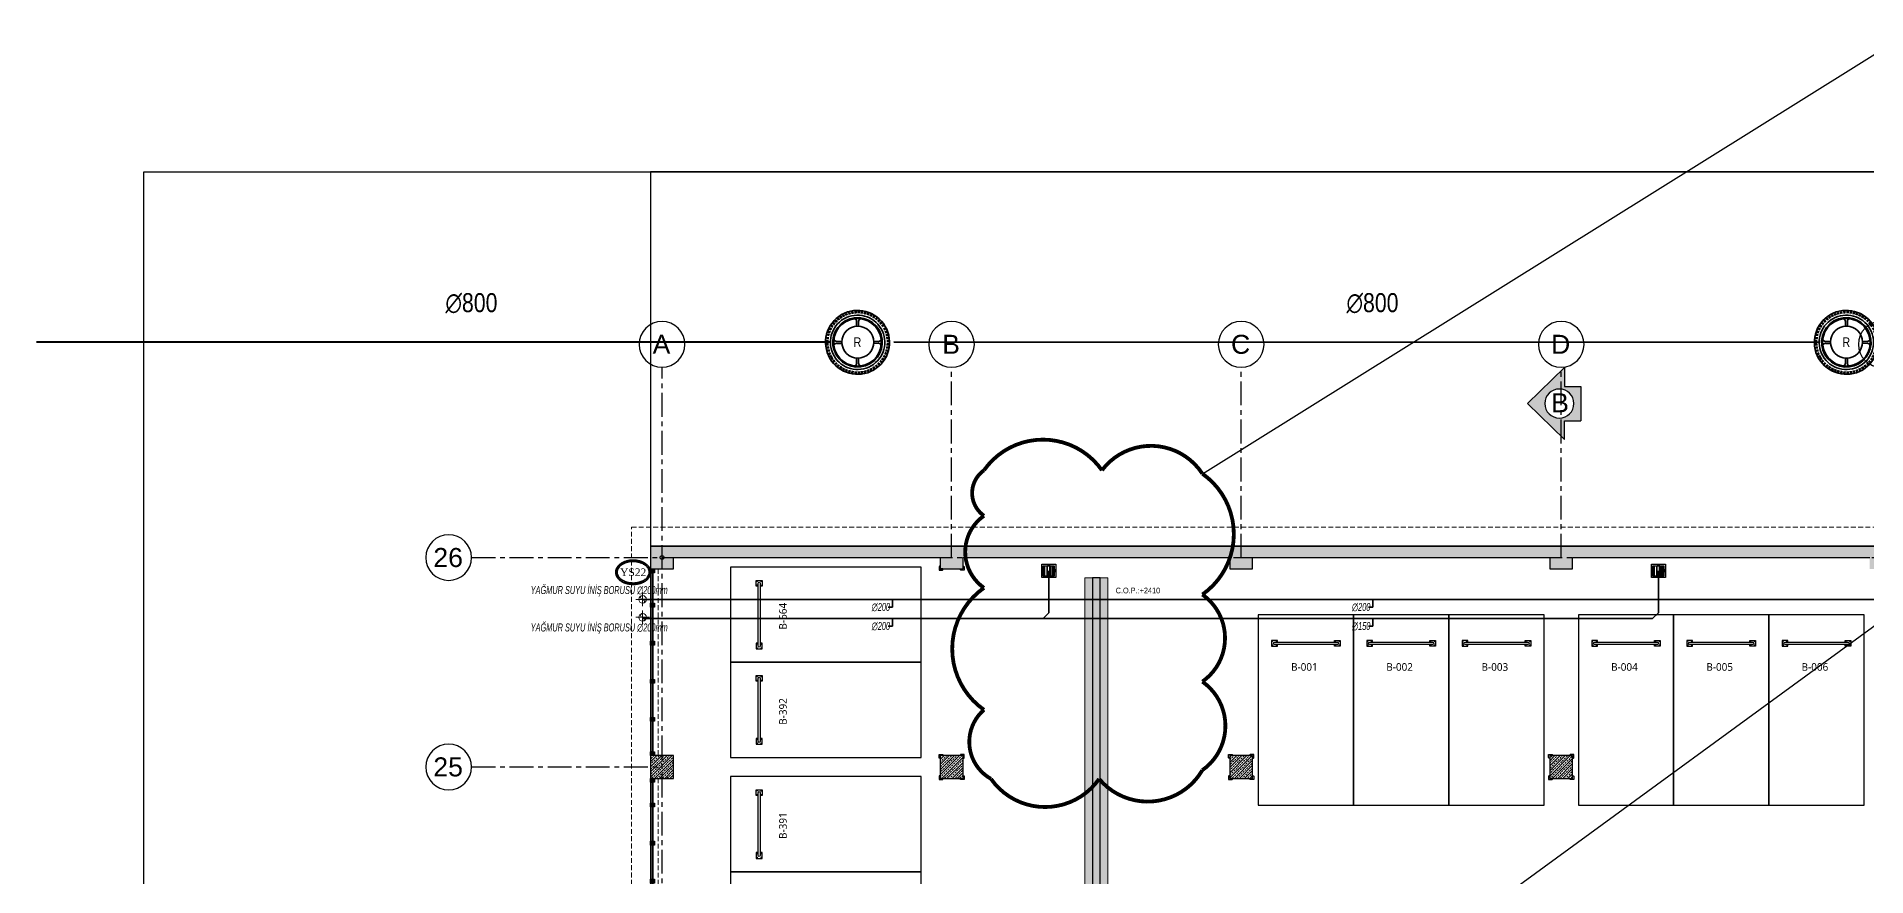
# Model space of a CAD drawing. Header units: millimetres. Extents: x -379292 to 1221486, y 92049 to 447512.
# Drawn here: x 40233 to 88258, y 269744 to 291803 of the extents above; entities that cross this region are included whole.
import ezdxf
from ezdxf.enums import TextEntityAlignment as Align
from ezdxf.lldxf.tags import DXFTag

# ---------------------------------------------------------------- set-up
doc = ezdxf.new("R2010")
doc.units = ezdxf.units.MM
doc.linetypes.add('CENTER', pattern=[2, 1.25, -0.25, 0.25, -0.25])
doc.linetypes.add('HIDDEN', pattern=[9.525, 6.35, -3.175])
for name, color, linetype, lineweight in [('0-KRCN-SHT YAĞMURSUYUBORUSU-100', 3, 'PISSU_LINE50', 35), ('0-KRCN-SHT-KOLADI-YAZIYAĞMURSUYU', 4, 'Continuous', 35), ('0-KRCN-SHT-PİSSU-BORU', 220, 'PISSU_LINE50', 40), ('0-KRCN-SHT-ROGAR', 151, 'Continuous', 35), ('06_FORMWORK HIDDEN', 252, 'HIDDEN2', 0), ('E_CT_KA', 4, 'Continuous', 9), ('XREF$0$05_RAIN PIPE', 3, 'Continuous', 9)]:
    doc.layers.add(name, color=color, linetype=linetype, lineweight=lineweight)
for name, color, linetype in [('04_RAIN INLET', 51, 'Continuous'), ('05_AXIS', 211, 'CENTER'), ('05_AXIS NAME', 7, 'Continuous'), ('05_HANDRAIL', 153, 'Continuous'), ('05_HATCH CONCRETE', 141, 'Continuous'), ('05_HATCH SOLID-2', 253, 'Continuous'), ('05_SYMBOL', 2, 'Continuous'), ('1-SECTION', 6, 'Continuous'), ('202-A-Y-MahalAd', 141, 'Continuous'), ('E_CT_ZA', 6, 'Continuous'), ('M_YANGIN_SPR_ CAP', 7, 'Continuous')]:
    doc.layers.add(name, color=color, linetype=linetype)
doc.styles.add('1PAF', font='arial.ttf')
doc.styles.add('DOA.ARIAL', font='arial.ttf')
doc.styles.add('MUF', font='isocpeur.ttf')
doc.styles.get("Standard").update_dxf_attribs({"font": 'segoeuil.ttf'})
doc.styles.add('TROMANT', font='arial.ttf', dxfattribs={"width": 0.8})
doc.styles.add('YAZI', font='times.ttf')
doc.styles.add('YAZI-5', font='arial.ttf', dxfattribs={"height": 5})
doc.styles.add('ÇAP-2', font='ARIALNBI.TTF')
tags = doc.linetypes.add('HIDDEN2', pattern=[0.1875, 0.125, -0.0625]).pattern_tags.tags
tags[6:7] = [DXFTag(74, 4), DXFTag(75, 0), DXFTag(340, '0'), DXFTag(46, 0.0), DXFTag(50, 0.0), DXFTag(44, 0.0), DXFTag(45, 0.0)]
tags[4:5] = [DXFTag(74, 4), DXFTag(75, 0), DXFTag(340, '0'), DXFTag(46, 0.0), DXFTag(50, 0.0), DXFTag(44, 0.0), DXFTag(45, 0.0)]
doc.linetypes.add('PISSU_LINE50', pattern='A,50,-10,["C",MUF,S=10,R=0,X=1,Y=-5],0', length=60)
pattern_1 = [(225, (905000, -3e-07), (67.351921, -67.351921), []), (225, (904932.65, -3e-07), (67.351921, -67.351921), [47.625, -23.8125])]

# ---------------------------------------------------------------- blocks, each defined once
blk = doc.blocks.new('AWAKS ADI')
at = {"layer": '05_AXIS NAME', "color": 2}
blk.add_circle((0, 0), 6, dxfattribs=at)
at = {"layer": '05_AXIS NAME', "style": 'YAZI-5'}
blk.add_attdef('AKSADI', text='', height=5, dxfattribs=at).set_placement((0, 0), align=Align.MIDDLE_CENTER)
blk = doc.blocks.new('202_Aks')
at = {"layer": '05_AXIS', "ltscale": 500}
for p, q in [((0, -182300), (0, 5000)), ((7600, 0), (7600, 5000)), ((15200, 0), (15200, 5000)), ((23600, 0), (23600, 5000)), ((-5000, 0), (142900, 0)), ((-5000, -5500), (0, -5500))]:
    blk.add_line(p, q, dxfattribs=at)
at = {"layer": '05_AXIS NAME'}
ref = blk.add_blockref('AWAKS ADI', (0, 5600), dxfattribs=dict(at, xscale=-100, yscale=100, zscale=100))
ref.add_attrib('AKSADI', 'A', dxfattribs={"height": 500, "style": 'YAZI-5'}).set_placement((-14, 5602), align=Align.MIDDLE_CENTER)
ref = blk.add_blockref('AWAKS ADI', (7600, 5600), dxfattribs=dict(at, xscale=-100, yscale=100, zscale=100))
ref.add_attrib('AKSADI', 'B', dxfattribs={"height": 500, "style": 'YAZI-5'}).set_placement((7586, 5602), align=Align.MIDDLE_CENTER)
ref = blk.add_blockref('AWAKS ADI', (15200, 5600), dxfattribs=dict(at, xscale=-100, yscale=100, zscale=100))
ref.add_attrib('AKSADI', 'C', dxfattribs={"height": 500, "style": 'YAZI-5'}).set_placement((15186, 5602), align=Align.MIDDLE_CENTER)
ref = blk.add_blockref('AWAKS ADI', (23600, 5600), dxfattribs=dict(at, xscale=-100, yscale=100, zscale=100))
ref.add_attrib('AKSADI', 'D', dxfattribs={"height": 500, "style": 'YAZI-5'}).set_placement((23586, 5602), align=Align.MIDDLE_CENTER)
ref = blk.add_blockref('AWAKS ADI', (32000, 5600), dxfattribs=dict(at, xscale=-100, yscale=100, zscale=100))
ref.add_attrib('AKSADI', 'E', dxfattribs={"height": 500, "style": 'YAZI-5'}).set_placement((31986, 5602), align=Align.MIDDLE_CENTER)
ref = blk.add_blockref('AWAKS ADI', (-5600, 0), dxfattribs=dict(at, xscale=-100, yscale=100, zscale=100))
ref.add_attrib('AKSADI', '26', dxfattribs={"height": 500, "style": 'YAZI-5'}).set_placement((-5614, 2), align=Align.MIDDLE_CENTER)
ref = blk.add_blockref('AWAKS ADI', (-5600, -5500), dxfattribs=dict(at, xscale=-100, yscale=100, zscale=100))
ref.add_attrib('AKSADI', '25', dxfattribs={"height": 500, "style": 'YAZI-5'}).set_placement((-5614, -5498), align=Align.MIDDLE_CENTER)
blk = doc.blocks.new('202_Vida')
at = {"color": 0, "linetype": 'ByBlock', "ltscale": 0.2}
for points in [[(1, 0), (-1, 0)], [(0, 1), (0, -1)]]:
    blk.add_lwpolyline(points, dxfattribs=at)
at = {"color": 0, "linetype": 'ByBlock'}
for radius in [0.42, 0.23, 0.155]:
    blk.add_circle((0, 0), radius, dxfattribs=at)
blk = doc.blocks.new('202_Stoper')
at = {"color": 0, "linetype": 'ByBlock'}
for points in [[(-750, -30), (-750, -75), (-900, -75), (-900, 75), (-750, 75), (-750, 30)], [(750, -30), (750, -75), (900, -75), (900, 75), (750, 75), (750, 30)]]:
    blk.add_lwpolyline(points, dxfattribs=at)
blk.add_lwpolyline([(825, -30, 1), (825, 30), (-825, 30, 1), (-825, -30)], format="xyb", close=True, dxfattribs=at)
at = {"color": 0, "linetype": 'ByBlock', "yscale": 10, "zscale": 10, "rotation": 180}
for p, xscale in [((-877, 53), -10), ((-772, 53), 10), ((772, 53), -10), ((877, 53), 10)]:
    blk.add_blockref('202_Vida', p, dxfattribs=dict(at, xscale=xscale))
at = {"color": 0, "linetype": 'ByBlock', "yscale": 10, "zscale": 10}
for p, xscale in [((-877, -52), 10), ((-772, -52), -10), ((772, -52), 10), ((877, -52), -10)]:
    blk.add_blockref('202_Vida', p, dxfattribs=dict(at, xscale=xscale))
blk = doc.blocks.new('202_Mahalblok')
at = {"color": 0, "linetype": 'ByBlock', "flags": 128}
blk.add_lwpolyline([(0, 0), (0, 5000), (2500, 5000), (2500, 0)], close=True, dxfattribs=at)
at = {"color": 252}
blk.add_blockref('202_Stoper', (1250, 750), dxfattribs=at)
at = {"color": 0, "linetype": 'ByBlock', "ltscale": 25}
blk.add_attdef('MAHALNO', text='', height=200, dxfattribs=at).set_placement((1209, 1390), align=Align.BOTTOM_CENTER)
blk = doc.blocks.new('202_KorkulukDikme')
at = {"ltscale": 25}
h = blk.add_hatch(color=253, dxfattribs=at)
h.dxf.hatch_style = 1
h.paths.add_polyline_path([(-50, 0), (-50, 100), (50, 100), (50, 0)])
at = {"color": 0, "linetype": 'ByBlock', "ltscale": 25}
blk.add_lwpolyline([(-50, 0), (-50, 100), (50, 100), (50, 0)], close=True, dxfattribs=at)
blk = doc.blocks.new('*U10')
at = {"ltscale": 25}
h = blk.add_hatch(color=253, dxfattribs=at)
h.dxf.hatch_style = 1
h.paths.add_polyline_path([(100, 60), (4800, 60), (4800, 10), (100, 10)])
at = {"color": 0, "linetype": 'ByBlock', "ltscale": 25}
blk.add_lwpolyline([(100, 60), (4800, 60), (4800, 10), (100, 10)], close=True, dxfattribs=at)
blk.add_lwpolyline([(100, 45), (4800, 45)], dxfattribs=at)
at = {"ltscale": 25}
for p in [(50, 0), (950, 0), (1950, 0), (2950, 0), (3950, 0), (4850, 0)]:
    blk.add_blockref('202_KorkulukDikme', p, dxfattribs=at)
blk = doc.blocks.new('*U13')
at = {"ltscale": 25}
h = blk.add_hatch(color=253, dxfattribs=at)
h.dxf.hatch_style = 1
h.paths.add_polyline_path([(100, 60), (7300, 60), (7300, 10), (100, 10)])
at = {"color": 0, "linetype": 'ByBlock', "ltscale": 25}
blk.add_lwpolyline([(100, 60), (7300, 60), (7300, 10), (100, 10)], close=True, dxfattribs=at)
blk.add_lwpolyline([(100, 45), (7300, 45)], dxfattribs=at)
at = {"ltscale": 25}
for p in [(50, 0), (700, 0), (1700, 0), (2700, 0), (3700, 0), (4700, 0), (5700, 0), (6700, 0), (7350, 0)]:
    blk.add_blockref('202_KorkulukDikme', p, dxfattribs=at)
blk = doc.blocks.new('bariyer')
at = {"color": 8, "ltscale": 25}
blk.add_lwpolyline([(0, -70), (15, -70, 0.414214), (30, -55), (30, 30), (-55, 30, 0.414214), (-70, 15), (-70, 0), (0, 0)], format="xyb", close=True, dxfattribs=at)
blk = doc.blocks.new('OtoParkBodrumKatMimari')
at = {"layer": '05_HATCH CONCRETE'}
h = blk.add_hatch(dxfattribs=at)
h.set_pattern_fill('ANSI33', color=8, scale=15, angle=180, style=0)
h.set_pattern_definition(pattern_1)
h.paths.add_polyline_path([(12300, 177300), (12300, 177000), (12900, 177000), (12900, 177300), (19900, 177300), (19900, 177000), (20500, 177000), (20500, 177300), (28300, 177300), (28300, 177000), (28900, 177000), (28900, 177300), (36700, 177300), (36700, 177000), (37300, 177000), (37300, 177300), (45100, 177300), (45100, 177000), (45700, 177000), (45700, 177300), (53500, 177300), (53500, 177000), (54100, 177000), (54100, 177300), (61900, 177300), (61900, 177000), (62500, 177000), (62500, 177300), (70300, 177300), (70300, 177000), (70900, 177000), (70900, 177600), (4700, 177600), (4700, 177000), (5300, 177000), (5300, 177300)])
h = blk.add_hatch(dxfattribs=at)
h.set_pattern_fill('ANSI33', color=8, scale=15, angle=180, style=0)
h.set_pattern_definition(pattern_1)
h.paths.add_polyline_path([(5300, 171500), (5300, 172100), (4700, 172100), (4700, 171500)])
h = blk.add_hatch(dxfattribs=at)
h.set_pattern_fill('ANSI33', color=8, scale=15, angle=180, style=0)
h.set_pattern_definition(pattern_1)
h.paths.add_polyline_path([(12900, 172100), (12300, 172100), (12300, 171500), (12900, 171500)])
h = blk.add_hatch(dxfattribs=at)
h.set_pattern_fill('ANSI33', color=8, scale=15, angle=180, style=0)
h.set_pattern_definition(pattern_1)
h.paths.add_polyline_path([(20500, 172100), (19900, 172100), (19900, 171500), (20500, 171500)])
h = blk.add_hatch(dxfattribs=at)
h.set_pattern_fill('ANSI33', color=8, scale=15, angle=180, style=0)
h.set_pattern_definition(pattern_1)
h.paths.add_polyline_path([(28900, 172100), (28300, 172100), (28300, 171500), (28900, 171500)])
at = {"color": 5}
for points in [[(12300, 177300), (12300, 177000), (12900, 177000), (12900, 177300), (19900, 177300), (19900, 177000), (20500, 177000), (20500, 177300), (28300, 177300), (28300, 177000), (28900, 177000), (28900, 177300), (36700, 177300)], [(70900, 177600), (4700, 177600), (4700, 177000), (5300, 177000), (5300, 177300), (12300, 177300)]]:
    blk.add_lwpolyline(points, dxfattribs=at)
for points in [[(5300, 171500), (5300, 172100), (4700, 172100), (4700, 171500)], [(12900, 172100), (12300, 172100), (12300, 171500), (12900, 171500)], [(20500, 172100), (19900, 172100), (19900, 171500), (20500, 171500)], [(28900, 172100), (28300, 172100), (28300, 171500), (28900, 171500)]]:
    blk.add_lwpolyline(points, close=True, dxfattribs=at)
blk.add_circle((5000, 177300), 50)
at = {"layer": '05_HATCH SOLID-2', "color": 251, "ltscale": 25}
for points in [[(-8600, 187430), (150500, 187430)], [(150500, -8770), (-8600, -8770), (-8600, 187430)], [(150500, -8770), (150500, 187430), (4700, 187430), (4700, 177600), (135600, 177600), (135600, 144600), (143200, 144600), (143200, 59700), (90240, -300), (70300, -300), (63119, 5881)]]:
    blk.add_lwpolyline(points, dxfattribs=at)
at = {"layer": '06_FORMWORK HIDDEN', "linetype": 'HIDDEN', "ltscale": 20}
for p, q in [((4200, 178100), (136100, 178100)), ((4200, 55933), (4200, 178100)), ((4700, 177000), (4700, 172100)), ((4900, 177000), (4900, 172100)), ((4700, 171500), (4700, 164100)), ((4900, 171500), (4900, 164100))]:
    blk.add_line(p, q, dxfattribs=at)
at = {"layer": '05_AXIS'}
blk.add_blockref('202_Aks', (5000, 177300), dxfattribs=at)
at = {"layer": '05_HANDRAIL', "rotation": 269.9999999999995}
for name, p in [('*U10', (4700, 177000)), ('*U13', (4700, 171500))]:
    blk.add_blockref(name, p, dxfattribs=at)
at = {"layer": '05_SYMBOL', "color": 8, "rotation": 180}
for p in [(12300, 177000), (12300, 171500), (19900, 171500), (28300, 171500)]:
    blk.add_blockref('bariyer', p, dxfattribs=at)
at = {"layer": '05_SYMBOL', "color": 8, "xscale": -1, "rotation": 180}
for p in [(12900, 177000), (12900, 171500), (20500, 171500), (28900, 171500)]:
    blk.add_blockref('bariyer', p, dxfattribs=at)
at = {"layer": '05_SYMBOL', "color": 8, "xscale": -1}
for p in [(12300, 172100), (19900, 172100), (28300, 172100)]:
    blk.add_blockref('bariyer', p, dxfattribs=at)
at = {"layer": '05_SYMBOL', "color": 8}
for p in [(12900, 172100), (20500, 172100), (28900, 172100)]:
    blk.add_blockref('bariyer', p, dxfattribs=at)
at = {"layer": '202-A-Y-MahalAd', "color": 8, "ltscale": 25}
ref = blk.add_blockref('202_Mahalblok', (6800, 174550), dxfattribs=dict(at, xscale=-1, rotation=270))
ref.add_attrib('MAHALNO', 'B-664', dxfattribs={"layer": '0', "color": 0, "linetype": 'ByBlock', "ltscale": 25, "height": 200, "rotation": 90}).set_placement((8333, 175759), align=Align.BOTTOM_CENTER)
ref = blk.add_blockref('202_Mahalblok', (20650, 175800), dxfattribs=dict(at, xscale=-1, rotation=180))
ref.add_attrib('MAHALNO', 'B-001', dxfattribs={"layer": '0', "color": 0, "linetype": 'ByBlock', "ltscale": 25, "height": 200}).set_placement((21859, 174267), align=Align.BOTTOM_CENTER)
ref = blk.add_blockref('202_Mahalblok', (23150, 175800), dxfattribs=dict(at, xscale=-1, rotation=180))
ref.add_attrib('MAHALNO', 'B-002', dxfattribs={"layer": '0', "color": 0, "linetype": 'ByBlock', "ltscale": 25, "height": 200}).set_placement((24359, 174267), align=Align.BOTTOM_CENTER)
ref = blk.add_blockref('202_Mahalblok', (25650, 175800), dxfattribs=dict(at, xscale=-1, rotation=180))
ref.add_attrib('MAHALNO', 'B-003', dxfattribs={"layer": '0', "color": 0, "linetype": 'ByBlock', "ltscale": 25, "height": 200}).set_placement((26859, 174267), align=Align.BOTTOM_CENTER)
ref = blk.add_blockref('202_Mahalblok', (29050, 175800), dxfattribs=dict(at, xscale=-1, rotation=180))
ref.add_attrib('MAHALNO', 'B-004', dxfattribs={"layer": '0', "color": 0, "linetype": 'ByBlock', "ltscale": 25, "height": 200}).set_placement((30259, 174267), align=Align.BOTTOM_CENTER)
ref = blk.add_blockref('202_Mahalblok', (31550, 175800), dxfattribs=dict(at, xscale=-1, rotation=180))
ref.add_attrib('MAHALNO', 'B-005', dxfattribs={"layer": '0', "color": 0, "linetype": 'ByBlock', "ltscale": 25, "height": 200}).set_placement((32759, 174267), align=Align.BOTTOM_CENTER)
ref = blk.add_blockref('202_Mahalblok', (34050, 175800), dxfattribs=dict(at, xscale=-1, rotation=180))
ref.add_attrib('MAHALNO', 'B-006', dxfattribs={"layer": '0', "color": 0, "linetype": 'ByBlock', "ltscale": 25, "height": 200}).set_placement((35259, 174267), align=Align.BOTTOM_CENTER)
ref = blk.add_blockref('202_Mahalblok', (6800, 172050), dxfattribs=dict(at, xscale=-1, rotation=270))
ref.add_attrib('MAHALNO', 'B-392', dxfattribs={"layer": '0', "color": 0, "linetype": 'ByBlock', "ltscale": 25, "height": 200, "rotation": 90}).set_placement((8333, 173259), align=Align.BOTTOM_CENTER)
ref = blk.add_blockref('202_Mahalblok', (6800, 169050), dxfattribs=dict(at, xscale=-1, rotation=270))
ref.add_attrib('MAHALNO', 'B-391', dxfattribs={"layer": '0', "color": 0, "linetype": 'ByBlock', "ltscale": 25, "height": 200, "rotation": 90}).set_placement((8333, 170259), align=Align.BOTTOM_CENTER)
ref = blk.add_blockref('202_Mahalblok', (6800, 166550), dxfattribs=dict(at, xscale=-1, rotation=270))
ref.add_attrib('MAHALNO', 'B-387', dxfattribs={"layer": '0', "color": 0, "linetype": 'ByBlock', "ltscale": 25, "height": 200, "rotation": 90}).set_placement((8333, 167759), align=Align.BOTTOM_CENTER)
blk = doc.blocks.new('*U674')
h = blk.add_hatch()
h.set_pattern_fill('ANSI33', color=0, scale=50, angle=1, style=0)
h.paths.add_polyline_path([(-115637, 200), (9483, 200), (9483, 0), (-115637, 0)])
at = {"color": 0}
blk.add_lwpolyline([(-115637, 200), (9483, 200), (9483, 0), (-115637, 0)], close=True, dxfattribs=at)
at = {"ltscale": 25, "flags": 1}
for tag, p in [('YUKSEKLIK', (-229, -149)), ('KALINLIK', (-229, -213))]:
    blk.add_attdef(tag, p, '', height=50, dxfattribs=at)
blk = doc.blocks.new('*U721')
h = blk.add_hatch()
h.set_pattern_fill('ANSI33', color=0, scale=50, angle=1, style=0)
h.paths.add_polyline_path([(-122433, 600), (2779, 600), (2779, 0), (-122433, 0)])
at = {"color": 0}
blk.add_lwpolyline([(-122433, 600), (2779, 600), (2779, 0), (-122433, 0)], close=True, dxfattribs=at)
at = {"ltscale": 25, "flags": 1}
for tag, p in [('YUKSEKLIK', (-229, -149)), ('KALINLIK', (-229, -213))]:
    blk.add_attdef(tag, p, '', height=50, dxfattribs=at)
blk = doc.blocks.new('A$C15ead506')
at = {"layer": 'E_CT_KA', "color": 6, "rotation": 270}
blk.add_blockref('*U721', (-54200, 54037), dxfattribs=at)
at = {"layer": 'E_CT_ZA', "color": 30, "xscale": -1, "rotation": 270}
blk.add_blockref('*U674', (-54000, 166987), dxfattribs=at)
blk = doc.blocks.new('A$C31BA3200')
at = {"layer": '1-SECTION', "linetype": 'Continuous', "ltscale": 40}
h = blk.add_hatch(color=2, dxfattribs=at)
h.paths.add_polyline_path([(-48.4, 47.3), (0, 0), (-48.4, -47.2), (-48.4, -22.5), (-69.7, -22.5), (-69.7, 22.5), (-48.4, 22.5)])
h.paths.add_polyline_path([(-60.7, 0, 1), (-22.5, 0, 1)], flags=16)
at = {"layer": '1-SECTION', "color": 2, "linetype": 'Continuous', "ltscale": 40}
for p, q in [((0, 0), (-48.4, 47.3)), ((-69.7, 22.5), (-69.7, -22.5)), ((0, 0), (-48.4, -47.2))]:
    blk.add_line(p, q, dxfattribs=at)
at = {"layer": '1-SECTION', "color": 2}
for p, q in [((-48.4, 47.3), (-48.4, 22.5)), ((-48.4, 22.5), (-69.7, 22.5)), ((-48.4, -22.5), (-69.7, -22.5)), ((-48.4, -47.2), (-48.4, -22.5))]:
    blk.add_line(p, q, dxfattribs=at)
at = {"layer": '1-SECTION', "color": 2, "linetype": 'Continuous', "ltscale": 40}
blk.add_circle((-41.6, 0), 19.1, dxfattribs=at)
blk = doc.blocks.new('XREF$0$YIB125')
at = {"layer": 'XREF$0$05_RAIN PIPE'}
for p, q in [((-112.5, 0), (112.5, 0)), ((0, 112.5), (0, -112.5)), ((0, 0), (0, 62.5))]:
    blk.add_line(p, q, dxfattribs=at)
blk.add_circle((0, 0), 62.5, dxfattribs=at)
for centre, start, end in [((0, 31.25), 90, 270), ((0, -31.25), 270, 90)]:
    blk.add_arc(centre, 31.25, start, end, dxfattribs=at)
blk = doc.blocks.new('G$CD1210CBB')
at = {"layer": 'XREF$0$05_RAIN PIPE', "xscale": -0.08000000000000002, "yscale": 0.08000000000000002, "zscale": 0.08000000000000002}
blk.add_blockref('XREF$0$YIB125', (-9, 0), dxfattribs=at)
blk = doc.blocks.new('G$CBAC204B7')
at = {"layer": '04_RAIN INLET', "color": 2}
for p, q in [((0.37, 0.35), (-0.37, 0.35)), ((-0.37, 0.35), (-0.37, -0.35)), ((0.288, 0.268), (-0.288, 0.268)), ((-0.288, 0.268), (-0.288, -0.268)), ((-0.246, 0.227), (-0.247, -0.227)), ((-0.205, 0.227), (-0.246, 0.227)), ((-0.205, 0.227), (-0.206, -0.227)), ((-0.103, -0.227), (-0.103, 0.227)), ((-0.103, 0.227), (-0.061, 0.227)), ((-0.061, 0.227), (-0.062, -0.227)), ((0.062, 0.227), (0.062, -0.227)), ((0.103, 0.227), (0.062, 0.227)), ((0.103, -0.227), (0.103, 0.227)), ((0.206, 0.227), (0.206, -0.227)), ((0.247, 0.227), (0.206, 0.227)), ((0.247, 0.227), (0.247, -0.227)), ((0.288, -0.268), (0.288, 0.268)), ((0.37, -0.35), (0.37, 0.35)), ((-0.37, -0.35), (0.37, -0.35)), ((-0.288, -0.268), (0.288, -0.268)), ((-0.206, -0.227), (-0.247, -0.227)), ((-0.103, -0.227), (-0.062, -0.227)), ((0.103, -0.227), (0.062, -0.227)), ((0.247, -0.227), (0.206, -0.227))]:
    blk.add_line(p, q, dxfattribs=at)
at = {"layer": '04_RAIN INLET', "color": 2, "ltscale": 50}
for p, q in [((-0.288, 0.053), (-0.329, 0.053)), ((0.041, 0.309), (-0.041, 0.309)), ((-0.041, 0.268), (-0.041, 0.309)), ((0.041, 0.268), (0.041, 0.309)), ((0.329, 0.053), (0.288, 0.053)), ((-0.288, -0.053), (-0.329, -0.053)), ((-0.041, -0.309), (-0.041, -0.268)), ((0.041, -0.309), (0.041, -0.268)), ((0.329, -0.053), (0.288, -0.053))]:
    blk.add_line(p, q, dxfattribs=at)
at = {"layer": '04_RAIN INLET', "color": 2, "ltscale": 50, "extrusion": (-2.90481e-21, 1.6744e-09, 1)}
for points in [[(-0.329, 0.053), (-0.329, -0.053)], [(0.329, -0.053), (0.329, 0.053)], [(-0.041, -0.309), (0.041, -0.309)]]:
    blk.add_lwpolyline(points, dxfattribs=at)
blk = doc.blocks.new('IZGARA')
at = {"layer": '04_RAIN INLET', "color": 2}
blk.add_blockref('G$CBAC204B7', (0, 0), dxfattribs=at)
blk = doc.blocks.new('G$CD316F46C')
at = {"layer": '0-KRCN-SHT-ROGAR'}
for p, q in [((-36.4, 28.1), (-38.8, 29.9)), ((-35.4, 29.3), (-37.7, 31.2)), ((-33.3, 31.7), (-35.5, 33.8)), ((-32.2, 32.8), (-34.3, 35)), ((-29.8, 35), (-31.8, 37.3)), ((-28.6, 36), (-30.5, 38.3)), ((-26.1, 37.9), (-27.8, 40.4)), ((-24.8, 38.7), (-26.4, 41.3)), ((-22, 40.4), (-23.4, 43)), ((-20.6, 41.1), (-22, 43.8)), ((-17.7, 42.4), (-18.9, 45.2)), ((-16.3, 43), (-17.3, 45.8)), ((-13.2, 44), (-14.1, 46.9)), ((-11.7, 44.4), (-12.5, 47.4)), ((-8.6, 45.1), (-9.1, 48.1)), ((-7.1, 45.4), (-7.5, 48.4)), ((-3.9, 45.8), (-4.1, 48.8)), ((-2.3, 45.9), (-2.5, 48.9)), ((0.9, 45.9), (1, 48.9)), ((2.4, 45.8), (2.6, 48.8)), ((5.6, 45.5), (6, 48.5)), ((7.2, 45.3), (7.6, 48.3)), ((10.3, 44.7), (11, 47.6)), ((11.8, 44.3), (12.6, 47.2)), ((14.9, 43.3), (15.9, 46.2)), ((16.3, 42.8), (17.4, 45.6)), ((19.3, 41.5), (20.6, 44.2)), ((20.7, 40.8), (22, 43.5)), ((23.5, 39.2), (25, 41.8)), ((24.8, 38.4), (26.4, 40.9)), ((27.4, 36.6), (29.2, 38.9)), ((28.6, 35.6), (30.5, 37.9)), ((31, 33.5), (33.1, 35.7)), ((32.1, 32.4), (34.3, 34.5)), ((34.3, 30), (36.6, 32)), ((35.3, 28.8), (37.6, 30.7)), ((-45.7, 2.7), (-48.7, 2.8)), ((-45.6, 4.2), (-48.6, 4.5)), ((-45.2, 7.4), (-48.2, 7.9)), ((-44.9, 8.9), (-47.9, 9.5)), ((-44.2, 12.1), (-47.1, 12.8)), ((-43.8, 13.5), (-46.7, 14.4)), ((-42.8, 16.6), (-45.6, 17.7)), ((-42.2, 18), (-45, 19.2)), ((-40.8, 20.9), (-43.5, 22.3)), ((-40.1, 22.3), (-42.8, 23.8)), ((-39.1, 24.2), (-41.6, 25.7)), ((-38.2, 25.5), (-40.7, 27.1)), ((37.2, 26.2), (39.7, 28)), ((38.1, 25), (40.6, 26.6)), ((39.7, 22.2), (42.3, 23.6)), ((40.4, 20.8), (43.1, 22.2)), ((41.7, 17.9), (44.5, 19.1)), ((42.3, 16.5), (45.1, 17.5)), ((43.3, 13.4), (46.2, 14.3)), ((43.8, 11.9), (46.7, 12.7)), ((44.5, 8.8), (47.4, 9.3)), ((44.7, 7.3), (47.7, 7.7)), ((45.1, 4.1), (48.1, 4.3)), ((45.2, 2.5), (48.2, 2.7)), ((-45.7, -0.6), (-48.7, -0.6)), ((-45.7, -2.1), (-48.7, -2.3)), ((-45.4, -5.3), (-48.4, -5.7)), ((-45.1, -6.8), (-48.1, -7.3)), ((-44.5, -10), (-47.5, -10.7)), ((-44.1, -11.5), (-47, -12.3)), ((-43.2, -14.6), (-46, -15.5)), ((-42.7, -16), (-45.5, -17.1)), ((-41.4, -19), (-44.1, -20.2)), ((-40.7, -20.3), (-43.4, -21.7)), ((-39.1, -23.2), (-41.7, -24.7)), ((-38.3, -24.5), (-40.8, -26.1)), ((-36.5, -27.1), (-38.9, -28.9)), ((-35.5, -28.3), (-37.8, -30.2)), ((35.2, -28.1), (37.5, -30)), ((37.1, -25.5), (39.6, -27.2)), ((38, -24.2), (40.5, -25.8)), ((40.1, -20.5), (42.8, -21.9)), ((40.8, -19.1), (43.5, -20.4)), ((42.1, -16.1), (44.9, -17.2)), ((42.6, -14.7), (45.5, -15.7)), ((43.6, -11.6), (46.5, -12.4)), ((44, -10.1), (46.9, -10.8)), ((44.6, -7), (47.6, -7.5)), ((44.8, -5.4), (47.8, -5.8)), ((45.2, -0.7), (48.2, -0.8)), ((45.2, -2.2), (48.2, -2.4)), ((-33.4, -30.7), (-35.6, -32.8)), ((-32.3, -31.8), (-34.4, -34)), ((-29.9, -34), (-31.9, -36.3)), ((-28.8, -35), (-30.6, -37.4)), ((-26.2, -36.9), (-27.9, -39.4)), ((-24.9, -37.8), (-26.5, -40.3)), ((-22.1, -39.4), (-23.6, -42.1)), ((-20.8, -40.2), (-22.1, -42.8)), ((-17.8, -41.5), (-19, -44.3)), ((-16.4, -42.1), (-17.5, -44.9)), ((-13.4, -43.1), (-14.2, -46)), ((-11.9, -43.5), (-12.6, -46.4)), ((-8.7, -44.2), (-9.3, -47.2)), ((-7.2, -44.5), (-7.7, -47.5)), ((-4, -44.9), (-4.3, -47.9)), ((-2.5, -45), (-2.6, -48)), ((0.7, -45), (0.8, -48)), ((2.3, -45), (2.5, -48)), ((5.5, -44.7), (5.9, -47.7)), ((7, -44.5), (7.5, -47.4)), ((10.2, -43.8), (10.9, -46.8)), ((11.7, -43.5), (12.5, -46.4)), ((14.7, -42.5), (15.7, -45.3)), ((16.2, -42), (17.3, -44.8)), ((19.1, -40.7), (20.4, -43.4)), ((20.5, -40), (21.9, -42.7)), ((23.3, -38.4), (24.9, -41)), ((24.7, -37.6), (26.3, -40.1)), ((27.3, -35.8), (29.1, -38.2)), ((28.5, -34.8), (30.4, -37.1)), ((30.9, -32.7), (33, -34.9)), ((32, -31.6), (34.2, -33.7)), ((34.2, -29.3), (36.5, -31.2))]:
    blk.add_line(p, q, dxfattribs=at)
at = {"layer": '0-KRCN-SHT-ROGAR', "color": 120}
for p, q in [((-1.7, 24.9), (-1.7, 33.1)), ((1.4, 25), (1.4, 33.1)), ((-24.9, 2), (-32.9, 2)), ((24.9, 1.9), (32.4, 1.9)), ((-25, -1.1), (-32.9, -1.1)), ((-1.8, -24.9), (-1.8, -32.2)), ((1.3, -25), (1.3, -32.2)), ((25, -1.2), (32.4, -1.2))]:
    blk.add_line(p, q, dxfattribs=at)
blk.add_circle((0, 0), 25, dxfattribs=at)
at = {"layer": '0-KRCN-SHT-ROGAR'}
for radius, start, end in [(50, 329.911, 149.911), (48.5, 140.6265, 142.5734), (42.5, 329.911, 149.911), (48.5, 134.6265, 136.5734), (48.5, 128.6265, 130.5734), (48.5, 122.6265, 124.5734), (48.5, 116.6265, 118.5734), (48.5, 110.6265, 112.5734), (48.5, 104.6265, 106.5734), (48.5, 98.6265, 100.5734), (48.5, 92.6265, 94.5734), (48.5, 86.6265, 88.5734), (48.5, 80.6265, 82.5734), (48.5, 74.6265, 76.5734), (48.5, 68.6265, 70.5734), (48.5, 62.6265, 64.5734), (48.5, 56.6265, 58.5734), (48.5, 50.6265, 52.5734), (48.5, 44.6265, 46.5734), (48.5, 38.6265, 40.5734), (50, 149.911, 329.911), (48.5, 175.2486, 177.1955), (48.5, 169.2486, 171.1955), (48.5, 163.2486, 165.1955), (48.5, 157.2486, 159.1955), (48.5, 151.2486, 153.1955), (42.5, 149.911, 329.911), (48.5, 146.6265, 148.5734), (38.7, 149.911, 329.911), (37.2, 149.911, 329.911), (48.5, 32.6265, 34.5734), (48.5, 26.6265, 28.5734), (48.5, 20.6265, 22.5734), (48.5, 14.6265, 16.5734), (48.5, 8.6265, 10.5734), (48.5, 2.6265, 4.5734), (48.5, 181.2486, 183.1955), (48.5, 187.2486, 189.1955), (48.5, 193.2486, 195.1955), (48.5, 199.2486, 201.1955), (48.5, 205.2486, 207.1955), (48.5, 211.2486, 213.1955), (48.5, 325.2486, 327.1955), (48.5, 332.6265, 334.5734), (48.5, 338.6265, 340.5734), (48.5, 344.6265, 346.5734), (48.5, 350.6265, 352.5734), (48.5, 356.6265, 358.5734), (48.5, 217.2486, 219.1955), (48.5, 223.2486, 225.1955), (48.5, 229.2486, 231.1955), (48.5, 235.2486, 237.1955), (48.5, 241.2486, 243.1955), (48.5, 247.2486, 249.1955), (48.5, 253.2486, 255.1955), (48.5, 259.2486, 261.1955), (48.5, 265.2486, 267.1955), (48.5, 271.2486, 273.1955), (48.5, 277.2486, 279.1955), (48.5, 283.2486, 285.1955), (48.5, 289.2486, 291.1955), (48.5, 295.2486, 297.1955), (48.5, 301.2486, 303.1955), (48.5, 307.2486, 309.1955), (48.5, 313.2486, 315.1955), (48.5, 319.2486, 321.1955)]:
    blk.add_arc((-0.3, 0.4), radius, start, end, dxfattribs=at)
at = {"layer": '0-KRCN-SHT-ROGAR', "color": 120}
for centre, radius, start, end in [((-0.3, 0.4), 38.7, 329.911, 149.911), ((-0.3, 0.4), 37.2, 329.911, 149.911), ((-6.2, 33.1), 4.52, 359.911, 71.7708), ((5.9, 33), 4.52, 108.3327, 179.911), ((-32.9, 6.5), 4.52, 198.0512, 269.911), ((32.4, 6.4), 4.52, 269.911, 341.7708), ((-32.9, -5.6), 4.52, 89.911, 161.4893), ((32.4, -5.7), 4.52, 18.3327, 89.911), ((-6.3, -32.2), 4.52, 288.0512, 359.911), ((5.8, -32.2), 4.52, 179.911, 251.4893)]:
    blk.add_arc(centre, radius, start, end, dxfattribs=at)
blk = doc.blocks.new('A$Cbceac246')
at = {"layer": '0-KRCN-SHT YAĞMURSUYUBORUSU-100'}
for p, q in [((-5515, 17665, 0), (-5515, 17605)), ((-3915, 17665), (-3915, 17605)), ((870, 17590), (-6581.1, 17590, 0)), ((-5515, 17615, 0), (-5515, 17555)), ((-3915, 17615), (-3915, 17555)), ((-3930, 17540, 0), (-6581.1, 17540, 0)), ((-5530, 17540), (-5515, 17555)), ((-3930, 17540), (-3915, 17555))]:
    blk.add_line(p, q, dxfattribs=at)
at = {"layer": '0-KRCN-SHT-KOLADI-YAZIYAĞMURSUYU', "linetype": 'Continuous'}
for p, q in [((-5925.3, 17588.2), (-5925.3, 17570)), ((-5925.3, 17588.2), (-5925.3, 17570)), ((-4664.7, 17588.2), (-4664.7, 17570)), ((-4664.7, 17588.2), (-4664.7, 17570)), ((-5936.5, 17570), (-5925.3, 17570)), ((-5936.5, 17570), (-5925.3, 17570)), ((-5925.3, 17538.2), (-5925.3, 17520)), ((-5925.3, 17538.2), (-5925.3, 17520)), ((-4675.9, 17570), (-4664.7, 17570)), ((-4675.9, 17570), (-4664.7, 17570)), ((-4664.7, 17538.2), (-4664.7, 17520)), ((-4664.7, 17538.2), (-4664.7, 17520)), ((-5936.5, 17520), (-5925.3, 17520)), ((-5936.5, 17520), (-5925.3, 17520)), ((-4675.9, 17520), (-4664.7, 17520)), ((-4675.9, 17520), (-4664.7, 17520))]:
    blk.add_line(p, q, dxfattribs=at)
at = {"layer": '0-KRCN-SHT-KOLADI-YAZIYAĞMURSUYU', "color": 2, "linetype": 'Continuous'}
for points, knots in [([(-6559.9, 17661.4), (-6559.9, 17661.2), (-6559.9, 17660.4), (-6560, 17659), (-6560.2, 17657.4), (-6560.5, 17655.9), (-6560.9, 17654.5), (-6561.4, 17653), (-6562, 17651.5), (-6562.6, 17650.4), (-6563.2, 17649.3), (-6563.8, 17648.2), (-6564.7, 17646.8), (-6565.8, 17645.4), (-6566.9, 17644.1), (-6568.2, 17642.8), (-6569.5, 17641.5), (-6571.1, 17640.2), (-6572.7, 17638.9), (-6574.4, 17637.8), (-6576.1, 17636.8), (-6577.8, 17635.9), (-6579.5, 17635), (-6581.3, 17634.2), (-6583.1, 17633.4), (-6585, 17632.8), (-6586.9, 17632.1), (-6589.1, 17631.5), (-6591.8, 17630.9), (-6594.8, 17630.3), (-6597.8, 17629.9), (-6600.6, 17629.6), (-6603.3, 17629.4), (-6606.1, 17629.4), (-6609.2, 17629.5), (-6612.3, 17629.7), (-6614.7, 17630), (-6617.1, 17630.4), (-6619.4, 17630.8), (-6622.4, 17631.5), (-6624.9, 17632.2), (-6627.2, 17633), (-6629, 17633.7), (-6630.8, 17634.4), (-6632.6, 17635.3), (-6634.3, 17636.1), (-6636, 17637.1), (-6637.6, 17638.1), (-6639.2, 17639.2), (-6640.3, 17640.1), (-6641.5, 17641), (-6642.6, 17642.1), (-6644, 17643.5), (-6645.1, 17644.6), (-6646, 17645.8), (-6646.9, 17647), (-6647.9, 17648.6), (-6648.7, 17649.9), (-6649.4, 17651.3), (-6650, 17652.7), (-6650.6, 17654.4), (-6651, 17656.1), (-6651.3, 17657.8), (-6651.6, 17659.5), (-6651.6, 17661.2), (-6651.6, 17662.6), (-6651.5, 17664), (-6651.3, 17665.5), (-6650.9, 17667.3), (-6650.4, 17668.9), (-6649.9, 17670.3), (-6649.3, 17671.7), (-6648.5, 17673.2), (-6647.6, 17674.7), (-6646.9, 17675.8), (-6646.1, 17676.8), (-6645.3, 17677.8), (-6644.2, 17679.1), (-6642.9, 17680.5), (-6641.4, 17681.8), (-6639.7, 17683.2), (-6638, 17684.4), (-6636.2, 17685.6), (-6634.3, 17686.6), (-6632.3, 17687.6), (-6630.3, 17688.5), (-6628.3, 17689.4), (-6626.2, 17690.1), (-6624, 17690.8), (-6621.9, 17691.4), (-6619.6, 17691.9), (-6617.4, 17692.4), (-6615.1, 17692.7), (-6612.8, 17693), (-6610.5, 17693.2), (-6608.1, 17693.3), (-6605.8, 17693.4), (-6603.5, 17693.3), (-6601.2, 17693.2), (-6598.8, 17693), (-6596.5, 17692.7), (-6594.2, 17692.4), (-6592, 17691.9), (-6589.8, 17691.4), (-6587.6, 17690.8), (-6585.4, 17690.2), (-6583.3, 17689.4), (-6581.5, 17688.7), (-6579.6, 17687.8), (-6577.8, 17686.9), (-6575.8, 17685.8), (-6573.9, 17684.7), (-6572.5, 17683.6), (-6571.1, 17682.6), (-6569.8, 17681.5), (-6568.2, 17680), (-6566.8, 17678.6), (-6565.7, 17677.3), (-6564.8, 17676.1), (-6563.9, 17674.8), (-6563, 17673.3), (-6562.2, 17671.7), (-6561.6, 17670.1), (-6561, 17668.5), (-6560.6, 17667), (-6560.3, 17665.7), (-6560.1, 17664.4), (-6559.9, 17662.9), (-6559.9, 17661.9), (-6559.9, 17661.4)], [0, 0, 0, 0, 1.213393, 2.424731, 3.634899, 4.23988, 5.747854, 7.250616, 8.45036, 9.945499, 11.437135, 12.629243, 13.798133, 14.967487, 16.724402, 18.487549, 20.259158, 20.851938, 22.638147, 24.438355, 26.253745, 28.085062, 29.315033, 31.087836, 32.875439, 34.677188, 36.492212, 38.31946, 40.157727, 42.005688, 43.861689, 45.72323, 47.588513, 49.455685, 51.32287, 53.188197, 55.049829, 56.905238, 58.75253, 60.590234, 62.41697, 64.23149, 66.032702, 67.819704, 69.591161, 71.34787, 73.089893, 74.817612, 76.531756, 78.233427, 79.924117, 81.731887, 83.083349, 84.432203, 85.779805, 86.229051, 87.578464, 88.928884, 90.281448, 91.637578, 92.544576, 94.028807, 95.515086, 97.004987, 97.752009, 98.872791, 100.364346, 101.854398, 102.972015, 104.457375, 105.937166, 107.4132, 108.150387, 109.620499, 111.087894, 112.554447, 113.28797, 114.75558, 116.226469, 118.071935, 118.442214, 119.949008, 121.464895, 122.990853, 124.527619, 126.075699, 127.635384, 129.206763, 130.790449, 132.385639, 134.798636, 137.233957, 139.688759, 140.510874, 142.98603, 145.47066, 147.960441, 150.450946, 152.109582, 154.590556, 157.059241, 159.511881, 161.945025, 163.554876, 165.153439, 166.740617, 168.316109, 169.879765, 171.431605, 172.971836, 174.500865, 176.169212, 177.827074, 179.475797, 181.117169, 182.208516, 183.921005, 185.204671, 186.488807, 187.774709, 188.204048, 189.495096, 190.787871, 192.083344, 193.382693, 194.251852, 195.702571, 197.154698, 197.639423, 197.639423, 197.639423, 197.639423]), ([(-6559.9, 17661.4), (-6559.9, 17661.2), (-6559.9, 17660.4), (-6560, 17659), (-6560.2, 17657.4), (-6560.5, 17655.9), (-6560.9, 17654.5), (-6561.4, 17653), (-6562, 17651.5), (-6562.6, 17650.4), (-6563.2, 17649.3), (-6563.8, 17648.2), (-6564.7, 17646.8), (-6565.8, 17645.4), (-6566.9, 17644.1), (-6568.2, 17642.8), (-6569.5, 17641.5), (-6571.1, 17640.2), (-6572.7, 17638.9), (-6574.4, 17637.8), (-6576.1, 17636.8), (-6577.8, 17635.9), (-6579.5, 17635), (-6581.3, 17634.2), (-6583.1, 17633.4), (-6585, 17632.8), (-6586.9, 17632.1), (-6589.1, 17631.5), (-6591.8, 17630.9), (-6594.8, 17630.3), (-6597.8, 17629.9), (-6600.6, 17629.6), (-6603.3, 17629.4), (-6606.1, 17629.4), (-6609.2, 17629.5), (-6612.3, 17629.7), (-6614.7, 17630), (-6617.1, 17630.4), (-6619.4, 17630.8), (-6622.4, 17631.5), (-6624.9, 17632.2), (-6627.2, 17633), (-6629, 17633.7), (-6630.8, 17634.4), (-6632.6, 17635.3), (-6634.3, 17636.1), (-6636, 17637.1), (-6637.6, 17638.1), (-6639.2, 17639.2), (-6640.3, 17640.1), (-6641.5, 17641), (-6642.6, 17642.1), (-6644, 17643.5), (-6645.1, 17644.6), (-6646, 17645.8), (-6646.9, 17647), (-6647.9, 17648.6), (-6648.7, 17649.9), (-6649.4, 17651.3), (-6650, 17652.7), (-6650.6, 17654.4), (-6651, 17656.1), (-6651.3, 17657.8), (-6651.6, 17659.5), (-6651.6, 17661.2), (-6651.6, 17662.6), (-6651.5, 17664), (-6651.3, 17665.5), (-6650.9, 17667.3), (-6650.4, 17668.9), (-6649.9, 17670.3), (-6649.3, 17671.7), (-6648.5, 17673.2), (-6647.6, 17674.7), (-6646.9, 17675.8), (-6646.1, 17676.8), (-6645.3, 17677.8), (-6644.2, 17679.1), (-6642.9, 17680.5), (-6641.4, 17681.8), (-6639.7, 17683.2), (-6638, 17684.4), (-6636.2, 17685.6), (-6634.3, 17686.6), (-6632.3, 17687.6), (-6630.3, 17688.5), (-6628.3, 17689.4), (-6626.2, 17690.1), (-6624, 17690.8), (-6621.9, 17691.4), (-6619.6, 17691.9), (-6617.4, 17692.4), (-6615.1, 17692.7), (-6612.8, 17693), (-6610.5, 17693.2), (-6608.1, 17693.3), (-6605.8, 17693.4), (-6603.5, 17693.3), (-6601.2, 17693.2), (-6598.8, 17693), (-6596.5, 17692.7), (-6594.2, 17692.4), (-6592, 17691.9), (-6589.8, 17691.4), (-6587.6, 17690.8), (-6585.4, 17690.2), (-6583.3, 17689.4), (-6581.5, 17688.7), (-6579.6, 17687.8), (-6577.8, 17686.9), (-6575.8, 17685.8), (-6573.9, 17684.7), (-6572.5, 17683.6), (-6571.1, 17682.6), (-6569.8, 17681.5), (-6568.2, 17680), (-6566.8, 17678.6), (-6565.7, 17677.3), (-6564.8, 17676.1), (-6563.9, 17674.8), (-6563, 17673.3), (-6562.2, 17671.7), (-6561.6, 17670.1), (-6561, 17668.5), (-6560.6, 17667), (-6560.3, 17665.7), (-6560.1, 17664.4), (-6559.9, 17662.9), (-6559.9, 17661.9), (-6559.9, 17661.4)], [0, 0, 0, 0, 1.213393, 2.424731, 3.634899, 4.23988, 5.747854, 7.250616, 8.45036, 9.945499, 11.437135, 12.629243, 13.798133, 14.967487, 16.724402, 18.487549, 20.259158, 20.851938, 22.638147, 24.438355, 26.253745, 28.085062, 29.315033, 31.087836, 32.875439, 34.677188, 36.492212, 38.31946, 40.157727, 42.005688, 43.861689, 45.72323, 47.588513, 49.455685, 51.32287, 53.188197, 55.049829, 56.905238, 58.75253, 60.590234, 62.41697, 64.23149, 66.032702, 67.819704, 69.591161, 71.34787, 73.089893, 74.817612, 76.531756, 78.233427, 79.924117, 81.731887, 83.083349, 84.432203, 85.779805, 86.229051, 87.578464, 88.928884, 90.281448, 91.637578, 92.544576, 94.028807, 95.515086, 97.004987, 97.752009, 98.872791, 100.364346, 101.854398, 102.972015, 104.457375, 105.937166, 107.4132, 108.150387, 109.620499, 111.087894, 112.554447, 113.28797, 114.75558, 116.226469, 118.071935, 118.442214, 119.949008, 121.464895, 122.990853, 124.527619, 126.075699, 127.635384, 129.206763, 130.790449, 132.385639, 134.798636, 137.233957, 139.688759, 140.510874, 142.98603, 145.47066, 147.960441, 150.450946, 152.109582, 154.590556, 157.059241, 159.511881, 161.945025, 163.554876, 165.153439, 166.740617, 168.316109, 169.879765, 171.431605, 172.971836, 174.500865, 176.169212, 177.827074, 179.475797, 181.117169, 182.208516, 183.921005, 185.204671, 186.488807, 187.774709, 188.204048, 189.495096, 190.787871, 192.083344, 193.382693, 194.251852, 195.702571, 197.154698, 197.639423, 197.639423, 197.639423, 197.639423]), ([(-6563.7, 17661.4), (-6563.7, 17660.2), (-6563.8, 17659), (-6564.4, 17655.7), (-6565.1, 17653.7), (-6567.1, 17649.9), (-6568.3, 17648.1), (-6571.7, 17644.4), (-6574, 17642.5), (-6579.9, 17638.8), (-6583.8, 17637), (-6592.1, 17634.5), (-6596.6, 17633.7), (-6605.7, 17633), (-6610.4, 17633.2), (-6619.3, 17634.5), (-6623.7, 17635.6), (-6631.6, 17638.8), (-6635.2, 17640.8), (-6639.8, 17644.5), (-6641.2, 17645.8), (-6643.6, 17648.7), (-6644.6, 17650.2), (-6646.3, 17653.5), (-6647, 17655.3), (-6647.8, 17658.8), (-6647.9, 17660.7), (-6647.7, 17664.3), (-6647.4, 17666.1), (-6646, 17670), (-6645, 17672), (-6642.3, 17675.7), (-6640.7, 17677.4), (-6635.5, 17681.8), (-6631.5, 17684.1), (-6622.4, 17687.6), (-6617.5, 17688.7), (-6607.3, 17689.8), (-6602.1, 17689.7), (-6592, 17688.3), (-6587.1, 17687), (-6579.7, 17683.8), (-6576.8, 17682.2), (-6571.8, 17678.5), (-6569.6, 17676.3), (-6567, 17672.7), (-6566.2, 17671.4), (-6565, 17668.7), (-6564.5, 17667.3), (-6563.8, 17664.4), (-6563.7, 17662.9), (-6563.7, 17661.4)], [0, 0, 0, 0, 0.138649, 0.138649, 0.277299, 0.277299, 0.415948, 0.415948, 0.688121, 0.688121, 0.960294, 0.960294, 1.349663, 1.349663, 1.739033, 1.739033, 2.128402, 2.128402, 2.517772, 2.517772, 2.726912, 2.726912, 2.936053, 2.936053, 3.106711, 3.106711, 3.27737, 3.27737, 3.448028, 3.448028, 3.618687, 3.618687, 3.789345, 3.789345, 4.135575, 4.135575, 4.481804, 4.481804, 4.828034, 4.828034, 5.174263, 5.174263, 5.520493, 5.520493, 5.774104, 5.774104, 5.97328, 5.97328, 6.172456, 6.172456, 6.283185, 6.283185, 6.283185, 6.283185]), ([(-6563.7, 17661.4), (-6563.7, 17660.2), (-6563.8, 17659), (-6564.4, 17655.7), (-6565.1, 17653.7), (-6567.1, 17649.9), (-6568.3, 17648.1), (-6571.7, 17644.4), (-6574, 17642.5), (-6579.9, 17638.8), (-6583.8, 17637), (-6592.1, 17634.5), (-6596.6, 17633.7), (-6605.7, 17633), (-6610.4, 17633.2), (-6619.3, 17634.5), (-6623.7, 17635.6), (-6631.6, 17638.8), (-6635.2, 17640.8), (-6639.8, 17644.5), (-6641.2, 17645.8), (-6643.6, 17648.7), (-6644.6, 17650.2), (-6646.3, 17653.5), (-6647, 17655.3), (-6647.8, 17658.8), (-6647.9, 17660.7), (-6647.7, 17664.3), (-6647.4, 17666.1), (-6646, 17670), (-6645, 17672), (-6642.3, 17675.7), (-6640.7, 17677.4), (-6635.5, 17681.8), (-6631.5, 17684.1), (-6622.4, 17687.6), (-6617.5, 17688.7), (-6607.3, 17689.8), (-6602.1, 17689.7), (-6592, 17688.3), (-6587.1, 17687), (-6579.7, 17683.8), (-6576.8, 17682.2), (-6571.8, 17678.5), (-6569.6, 17676.3), (-6567, 17672.7), (-6566.2, 17671.4), (-6565, 17668.7), (-6564.5, 17667.3), (-6563.8, 17664.4), (-6563.7, 17662.9), (-6563.7, 17661.4)], [0, 0, 0, 0, 0.138649, 0.138649, 0.277299, 0.277299, 0.415948, 0.415948, 0.688121, 0.688121, 0.960294, 0.960294, 1.349663, 1.349663, 1.739033, 1.739033, 2.128402, 2.128402, 2.517772, 2.517772, 2.726912, 2.726912, 2.936053, 2.936053, 3.106711, 3.106711, 3.27737, 3.27737, 3.448028, 3.448028, 3.618687, 3.618687, 3.789345, 3.789345, 4.135575, 4.135575, 4.481804, 4.481804, 4.828034, 4.828034, 5.174263, 5.174263, 5.520493, 5.520493, 5.774104, 5.774104, 5.97328, 5.97328, 6.172456, 6.172456, 6.283185, 6.283185, 6.283185, 6.283185])]:
    blk.add_open_spline(points, degree=3, knots=knots, dxfattribs=at)
at = {"layer": '0-KRCN-SHT-PİSSU-BORU', "color": 5, "ltscale": 2}
for p, q in [((-6089.5, 18265.4), (-8171.5, 18265.5)), ((-3494.3, 18265.3), (-5921.5, 18265.4))]:
    blk.add_line(p, q, dxfattribs=at)
at = {"layer": '0-KRCN-SHT-PİSSU-BORU', "xscale": -2, "yscale": 2, "zscale": 2}
for p in [(-6599.1, 17590), (-6599.1, 17590), (-6599.1, 17543.1), (-6599.1, 17543.1)]:
    blk.add_blockref('G$CD1210CBB', p, dxfattribs=at)
at = {"layer": '0-KRCN-SHT-ROGAR', "xscale": -1.679998611813841, "yscale": 1.679998611813841, "zscale": 1.67999861181384, "rotation": 179.9429802082212}
for p in [(-6016.3, 18266), (-3421.1, 18266)]:
    blk.add_blockref('G$CD316F46C', p, dxfattribs=at)
at = {"layer": '04_RAIN INLET', "xscale": -50.00000000000001, "yscale": 50.00000000000001, "zscale": 50.00000000000001, "rotation": 180.0000000154683}
for p in [(-5515, 17665, 0), (-3914.9, 17665)]:
    blk.add_blockref('IZGARA', p, dxfattribs=at)
at = {"layer": '1-SECTION', "linetype": 'Continuous', "ltscale": 40, "xscale": -2, "yscale": 2, "zscale": 2}
blk.add_blockref('A$C31BA3200', (-4258.1, 18104.5), dxfattribs=at)
at = {"layer": '0-KRCN-SHT-KOLADI-YAZIYAĞMURSUYU', "linetype": 'Continuous', "style": 'ÇAP-2', "width": 0.7}
for p in [(-6874.7, 17604.2), (-6874.7, 17506)]:
    blk.add_text('YAĞMUR SUYU İNİŞ BORUSU ∅200mm', height=21, dxfattribs=at).set_placement(p)
at = {"layer": '0-KRCN-SHT-KOLADI-YAZIYAĞMURSUYU', "color": 2, "style": 'YAZI'}
blk.add_text('YS22', height=20, dxfattribs=at).set_placement((-6605.7, 17661.4), align=Align.MIDDLE)
blk.add_text('YS22', height=20, dxfattribs=at).set_placement((-6605.7, 17661.4), align=Align.MIDDLE)
at = {"layer": '0-KRCN-SHT-KOLADI-YAZIYAĞMURSUYU', "linetype": 'Continuous', "style": 'ÇAP-2', "width": 0.7}
for s, p in [('∅200', (-5979.6, 17570.3)), ('∅200', (-4719, 17570.3)), ('∅200', (-5979.6, 17520.3)), ('∅150', (-4719, 17520.3))]:
    blk.add_text(s, height=21, dxfattribs=at).set_placement(p, align=Align.MIDDLE_LEFT)
at = {"layer": '0-KRCN-SHT-ROGAR', "style": 'TROMANT', "width": 0.8}
for p in [(-7030.2, 18368.5, 346446.9), (-4665.3, 18368.5, 346446.9)]:
    blk.add_text('∅800', height=50, dxfattribs=at).set_placement(p, align=Align.MIDDLE)
for p in [(-6017, 18265.7), (-3421.8, 18265.7)]:
    blk.add_text('R', height=25.2, rotation=359.943, dxfattribs=at).set_placement(p, align=Align.MIDDLE)
at = {"layer": '1-SECTION', "color": 2, "linetype": 'Continuous', "ltscale": 40, "style": '1PAF'}
blk.add_text('B', height=50, rotation=0, dxfattribs=at).set_placement((-4173.1, 18106.6), align=Align.MIDDLE)

msp = doc.modelspace()

# ---------------------------------------------------------------- block references
at = {"color": 8}
msp.add_blockref('OtoParkBodrumKatMimari', (51648, 100818.8), dxfattribs=at)

# ---------------------------------------------------------------- next in the draw order: linework, layer by layer
at = {"color": 3}
for p, q in [((230472.9, 380018.7), (70028.4, 262853.2)), ((70829.3, 280322), (230472.9, 380018.7))]:
    msp.add_line(p, q, dxfattribs=at)
at = {"color": 2, "const_width": 100}
msp.add_lwpolyline([(65098, 280410.9, -0.5205671), (68194.1, 280410.9, -0.5205671), (70829.3, 280322, -0.5205671), (70829.3, 277147.9, -0.5205671), (70829.3, 274860.2, -0.5205671), (70829.3, 272535, -0.5205671), (68120.3, 272305.2, -0.5205671), (65282.7, 272305.2, -0.5205671), (65098, 274120.4, -0.5205671), (65098, 277323.1, -0.5205671), (65098, 279216.6, -0.5205671)], format="xyb", close=True, dxfattribs=at)

# ---------------------------------------------------------------- next in the draw order: block references
at = {"color": 30, "xscale": 10, "yscale": 10, "zscale": 10}
msp.add_blockref('A$Cbceac246', (121948, 101118.8), dxfattribs=at)
at = {"color": 30}
msp.add_blockref('A$C15ead506', (121948, 101118.8), dxfattribs=at)

# ---------------------------------------------------------------- next in the draw order: texts
at = {"layer": 'M_YANGIN_SPR_ CAP', "ltscale": 0.01, "style": 'DOA.ARIAL', "width": 0.8}
msp.add_text('C.O.P.:+2410', height=150, rotation=0, dxfattribs=at).set_placement((69138.1, 277328.6, -155276.6), align=Align.TOP_CENTER)

doc.saveas('drawing.dxf')
